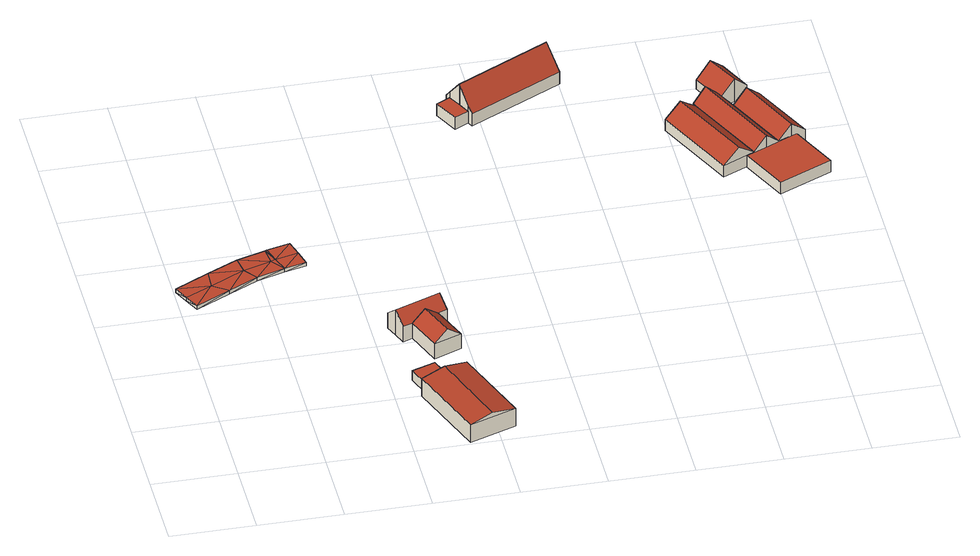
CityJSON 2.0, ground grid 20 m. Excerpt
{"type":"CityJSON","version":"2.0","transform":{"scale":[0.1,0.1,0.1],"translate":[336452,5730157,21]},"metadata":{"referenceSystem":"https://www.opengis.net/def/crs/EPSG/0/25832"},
"CityObjects":{
"building1":{"type":"Building","attributes":{"Geometrietyp2DReferenz":"2000","Gemeindeschluessel":"05170012","function":"53001_1800","roofType":"9999","measuredHeight":1},"geometry":[{"type":"MultiSurface","lod":"2","boundaries":[[[0,1,2]],[[3,4,5]],[[4,0,5]],[[6,7,3]],[[7,4,3]],[[8,9,6]],[[10,9,8]],[[9,7,6]],[[11,10,8]],[[12,13,11]],[[13,10,11]],[[14,15,12]],[[15,13,12]],[[16,17,14]],[[17,15,14]],[[18,19,16]],[[19,17,16]],[[20,21,18]],[[21,19,18]],[[22,23,20]],[[23,21,20]],[[24,25,22]],[[25,23,22]],[[26,27,24]],[[27,25,24]],[[2,1,26]],[[1,27,26]],[[5,0,2]],[[0,4,28]],[[28,4,7]],[[28,7,29]],[[29,7,9]],[[29,9,30]],[[30,9,31]],[[31,9,10]],[[10,9,13]],[[13,15,32]],[[32,15,17]],[[32,17,19]],[[27,1,28]],[[28,1,0]],[[27,28,29]],[[27,29,25]],[[25,29,30]],[[25,30,31]],[[25,31,23]],[[23,31,32]],[[32,31,10]],[[32,10,13]],[[23,32,19]],[[23,19,21]],[[5,33,3]],[[33,6,3]],[[33,34,6]],[[34,8,6]],[[34,35,8]],[[35,36,8]],[[36,11,8]],[[11,12,8]],[[12,37,14]],[[37,16,14]],[[37,18,16]],[[26,33,2]],[[33,5,2]],[[26,34,33]],[[26,24,34]],[[24,35,34]],[[24,36,35]],[[24,22,36]],[[22,37,36]],[[37,11,36]],[[37,12,11]],[[22,18,37]],[[22,20,18]]],"semantics":{"surfaces":[{"type":"WallSurface"},{"type":"GroundSurface"},{"type":"RoofSurface"}],"values":[0,0,0,0,0,0,0,0,0,0,0,0,0,0,0,0,0,0,0,0,0,0,0,0,0,0,0,0,1,1,1,1,1,1,1,1,1,1,1,1,1,1,1,1,1,1,1,1,1,1,1,2,2,2,2,2,2,2,2,2,2,2,2,2,2,2,2,2,2,2,2,2,2,2]}}]},
"building2":{"type":"Building","attributes":{"Geometrietyp2DReferenz":"3000","Gemeindeschluessel":"05170012","function":"51009_1610","roofType":"1000","measuredHeight":2.6},"geometry":[{"type":"Solid","lod":"2","boundaries":[[[[38,39,40,41]],[[42,43,39,38]],[[44,45,43,42]],[[41,40,45,44]],[[42,38,41,44]],[[39,43,45,40]]]],"semantics":{"surfaces":[{"type":"WallSurface"},{"type":"RoofSurface"},{"type":"GroundSurface"}],"values":[[0,0,0,0,1,2]]}}]},
"building3":{"type":"Building","attributes":{"Geometrietyp2DReferenz":"3000","Gemeindeschluessel":"05170012","function":"31001_2700","roofType":"3100","measuredHeight":6.07},"address":[{"country":"Germany","locality":"Hamminkeln","thoroughfareNumber":"6","thoroughfareName":"Bruchweg"}],"geometry":[{"type":"Solid","lod":"2","boundaries":[[[[46,47,48,49]],[[50,51,47,46]],[[52,53,51,50]],[[49,48,53,52]],[[46,54,50]],[[52,55,49]],[[49,55,54,46]],[[50,54,55,52]],[[47,51,53,48]]]],"semantics":{"surfaces":[{"type":"WallSurface"},{"type":"RoofSurface"},{"type":"GroundSurface"}],"values":[[0,0,0,0,0,0,1,1,2]]}}]},
"building4":{"type":"Building","attributes":{"Geometrietyp2DReferenz":"3000","Gemeindeschluessel":"05170012","function":"31001_1010","roofType":"3100","measuredHeight":6.9},"address":[{"country":"Germany","locality":"Hamminkeln","thoroughfareNumber":"6","thoroughfareName":"Bruchweg"}],"geometry":[{"type":"Solid","lod":"2","boundaries":[[[[56,57,58,59]],[[60,61,57,56]],[[62,63,61,60]],[[64,65,63,62]],[[66,67,65,64]],[[68,69,67,66]],[[70,71,69,68]],[[59,58,71,70]],[[56,59,70,68,66,60]],[[64,62,60,66]],[[57,61,63,65,67,69,71,58]]]],"semantics":{"surfaces":[{"type":"WallSurface"},{"type":"RoofSurface"},{"type":"GroundSurface"}],"values":[[0,0,0,0,0,0,0,0,1,1,2]]}}]},
"building5":{"type":"Building","attributes":{"Geometrietyp2DReferenz":"3000","Gemeindeschluessel":"05170012","function":"31001_1010","roofType":"3100","measuredHeight":6.81},"address":[{"country":"Germany","locality":"Hamminkeln","thoroughfareNumber":"6","thoroughfareName":"Bruchweg"}],"geometry":[{"type":"Solid","lod":"2","boundaries":[[[[72,73,74,70]],[[75,76,73,72]],[[59,77,76,75]],[[70,74,77,59]],[[72,78,75]],[[59,79,70]],[[70,79,78,72]],[[75,78,79,59]],[[73,76,77,74]]]],"semantics":{"surfaces":[{"type":"WallSurface"},{"type":"RoofSurface"},{"type":"GroundSurface"}],"values":[[0,0,0,0,0,0,1,1,2]]}}]},
"building6":{"type":"Building","attributes":{"Gemeindeschluessel":"05170012","Geometrietyp2DReferenz":"3000","function":"31001_1210"},"address":[{"country":"Germany","locality":"Hamminkeln","thoroughfareNumber":"4","thoroughfareName":"Bruchweg"}],"children":["building6-1","building6-2"]},
"building6-1":{"type":"BuildingPart","attributes":{"roofType":"3100","measuredHeight":8.93},"parents":["building6"],"geometry":[{"type":"MultiSurface","lod":"2","boundaries":[[[80,81,82,83]],[[84,85,86,87]],[[88,89,85,84]],[[90,91,89,88]],[[92,93,91,90]],[[94,95,93,92]],[[96,97,95,94]],[[88,84,87,80,90]],[[83,96,94,92,90,80]],[[82,81,86,85,89,91,93,95,97]],[[96,83,98,99]],[[82,97,99,98]],[[80,87,100,101]],[[101,100,86,81]]],"semantics":{"surfaces":[{"type":"WallSurface"},{"type":"RoofSurface"},{"type":"GroundSurface"},{"type":"ClosureSurface"}],"values":[0,0,0,0,0,0,0,1,1,2,0,3,0,3]}}]},
"building6-2":{"type":"BuildingPart","attributes":{"roofType":"1000","measuredHeight":3.38},"parents":["building6"],"geometry":[{"type":"MultiSurface","lod":"2","boundaries":[[[102,103,104,105]],[[100,86,103,102]],[[105,104,97,99]],[[98,100,102,105,99]],[[103,86,82,97,104]],[[101,98,82,81]],[[100,101,81,86]],[[98,99,97,82]]],"semantics":{"surfaces":[{"type":"WallSurface"},{"type":"RoofSurface"},{"type":"GroundSurface"},{"type":"ClosureSurface"}],"values":[0,0,0,1,2,0,3,3]}}]},
"building7":{"type":"Building","attributes":{"Geometrietyp2DReferenz":"3000","Gemeindeschluessel":"05170012","function":"31001_2720","roofType":"3100","measuredHeight":6.28},"address":[{"country":"Germany","locality":"Hamminkeln","thoroughfareNumber":"6","thoroughfareName":"Bruchweg"}],"geometry":[{"type":"Solid","lod":"2","boundaries":[[[[106,107,108,109]],[[110,111,107,106]],[[112,113,111,110]],[[109,108,113,112]],[[106,114,110]],[[112,115,109]],[[109,115,114,106]],[[110,114,115,112]],[[107,111,113,108]]]],"semantics":{"surfaces":[{"type":"WallSurface"},{"type":"RoofSurface"},{"type":"GroundSurface"}],"values":[[0,0,0,0,0,0,1,1,2]]}}]},
"building8":{"type":"Building","attributes":{"Geometrietyp2DReferenz":"3000","Gemeindeschluessel":"05170012","function":"31001_2720","roofType":"3100","measuredHeight":6.24},"address":[{"country":"Germany","locality":"Hamminkeln","thoroughfareNumber":"6","thoroughfareName":"Bruchweg"}],"geometry":[{"type":"Solid","lod":"2","boundaries":[[[[116,117,111,110]],[[118,119,117,116]],[[120,121,119,118]],[[122,123,121,120]],[[124,125,123,122]],[[126,127,125,124]],[[128,129,127,126]],[[130,131,129,128]],[[112,113,131,130]],[[110,111,113,112]],[[116,110,112,130,118]],[[128,126,124,122,120,118,130]],[[117,119,121,123,125,127,129,131,113,111]]]],"semantics":{"surfaces":[{"type":"WallSurface"},{"type":"RoofSurface"},{"type":"GroundSurface"}],"values":[[0,0,0,0,0,0,0,0,0,0,1,1,2]]}}]},
"building9":{"type":"Building","attributes":{"Geometrietyp2DReferenz":"3000","Gemeindeschluessel":"05170012","function":"51009_1610","roofType":"1000","measuredHeight":3.2},"geometry":[{"type":"Solid","lod":"2","boundaries":[[[[132,133,134,135]],[[136,137,133,132]],[[138,139,137,136]],[[112,140,139,138]],[[128,141,140,112]],[[135,134,141,128]],[[112,138,136,132,135,128]],[[133,137,139,140,141,134]]]],"semantics":{"surfaces":[{"type":"WallSurface"},{"type":"RoofSurface"},{"type":"GroundSurface"}],"values":[[0,0,0,0,0,0,1,2]]}}]},
"building10":{"type":"Building","attributes":{"Geometrietyp2DReferenz":"3000","Gemeindeschluessel":"05170012","function":"31001_2720","roofType":"3100","measuredHeight":6.21},"address":[{"country":"Germany","locality":"Hamminkeln","thoroughfareNumber":"6","thoroughfareName":"Bruchweg"}],"geometry":[{"type":"Solid","lod":"2","boundaries":[[[[142,143,144,122]],[[145,146,143,142]],[[147,148,146,145]],[[149,150,148,147]],[[151,152,150,149]],[[153,154,152,151]],[[124,155,154,153]],[[122,144,155,124]],[[145,142,122,124,153,147]],[[151,149,147,153]],[[143,146,148,150,152,154,155,144]]]],"semantics":{"surfaces":[{"type":"WallSurface"},{"type":"RoofSurface"},{"type":"GroundSurface"}],"values":[[0,0,0,0,0,0,0,0,1,1,2]]}}]},
"building11":{"type":"Building","attributes":{"Geometrietyp2DReferenz":"3000","Gemeindeschluessel":"05170012","function":"31001_2720","roofType":"3100","measuredHeight":6.24},"address":[{"country":"Germany","locality":"Hamminkeln","thoroughfareNumber":"6","thoroughfareName":"Bruchweg"}],"geometry":[{"type":"Solid","lod":"2","boundaries":[[[[156,157,127,126]],[[158,159,157,156]],[[160,161,159,158]],[[162,163,161,160]],[[128,129,163,162]],[[126,127,129,128]],[[126,128,162,156]],[[160,158,156,162]],[[157,159,161,163,129,127]]]],"semantics":{"surfaces":[{"type":"WallSurface"},{"type":"RoofSurface"},{"type":"GroundSurface"}],"values":[[0,0,0,0,0,0,1,1,2]]}}]}
},
"vertices":[
[19,643,18],[36,607,18],[36,607,28],[2,679,28],[2,679,18],[19,643,28],[83,718,30],[83,718,20],[157,753,31],[157,753,21],[224,773,21],[224,773,31],[227,775,31],[227,775,21],[230,776,31],[230,776,21],[285,791,30],[285,791,20],[296,752,30],[296,752,20],[306,713,30],[306,713,20],[255,700,31],[255,700,21],[188,679,31],[188,679,21],[118,646,30],[118,646,20],[82,673,19],[162,711,21],[164,712,21],[229,732,21],[241,737,21],[82,673,29],[162,711,31],[164,712,31],[229,732,31],[241,737,31],
[526,222,38],[526,222,12],[506,277,12],[506,277,38],[471,202,38],[471,202,12],[451,257,38],[451,257,12],
[641,46,57],[641,46,8],[571,239,8],[571,239,57],[530,6,57],[530,6,8],[460,199,57],[460,199,8],[585,26,68],[516,219,68],
[460,400,55],[460,400,13],[482,408,13],[482,408,55],[449,429,82],[449,429,13],[438,458,55],[438,458,13],[547,500,55],[547,500,13],[558,471,82],[558,471,13],[569,442,55],[569,442,13],[547,434,55],[547,434,13],
[581,347,55],[581,347,14],[547,434,14],[515,322,55],[515,322,14],[482,408,14],[548,335,82],[515,421,82],
[757,1197,105],[757,1197,16],[757,1196,16],[757,1196,103],[736,1238,49],[736,1238,16],[741,1227,16],[741,1227,64],[958,1352,49],[958,1352,16],[979,1311,105],[979,1311,16],[1000,1270,49],[1000,1270,16],[777,1156,49],[777,1156,16],[771,1168,65],[771,1168,16],[757,1196,49],[771,1168,49],[741,1227,49],[757,1197,49],
[708,1210,49],[708,1210,16],[738,1151,16],[738,1151,49],
[1195,1055,43],[1195,1055,12],[1286,858,12],[1286,858,43],[1272,1091,43],[1272,1091,12],[1363,894,43],[1363,894,12],[1233,1073,75],[1325,876,75],
[1268,1100,43],[1268,1100,12],[1299,1115,75],[1299,1115,12],[1325,1127,47],[1325,1127,12],[1329,1129,43],[1329,1129,12],[1336,1114,43],[1336,1114,12],[1354,1076,43],[1354,1076,12],[1425,923,43],[1425,923,12],[1394,908,75],[1394,908,12],
[1523,829,43],[1523,829,11],[1470,944,11],[1470,944,43],[1397,771,43],[1397,771,11],[1344,885,43],[1344,885,11],[1363,894,11],[1425,923,11],
[1325,1127,39],[1325,1127,13],[1329,1129,13],[1294,1192,38],[1294,1192,13],[1330,1209,75],[1330,1209,13],[1361,1224,43],[1361,1224,13],[1399,1144,43],[1399,1144,13],[1368,1129,75],[1368,1129,13],[1336,1114,13],
[1387,1092,75],[1387,1092,12],[1420,1107,43],[1420,1107,12],[1492,954,43],[1492,954,12],[1458,938,75],[1458,938,12]
]}
